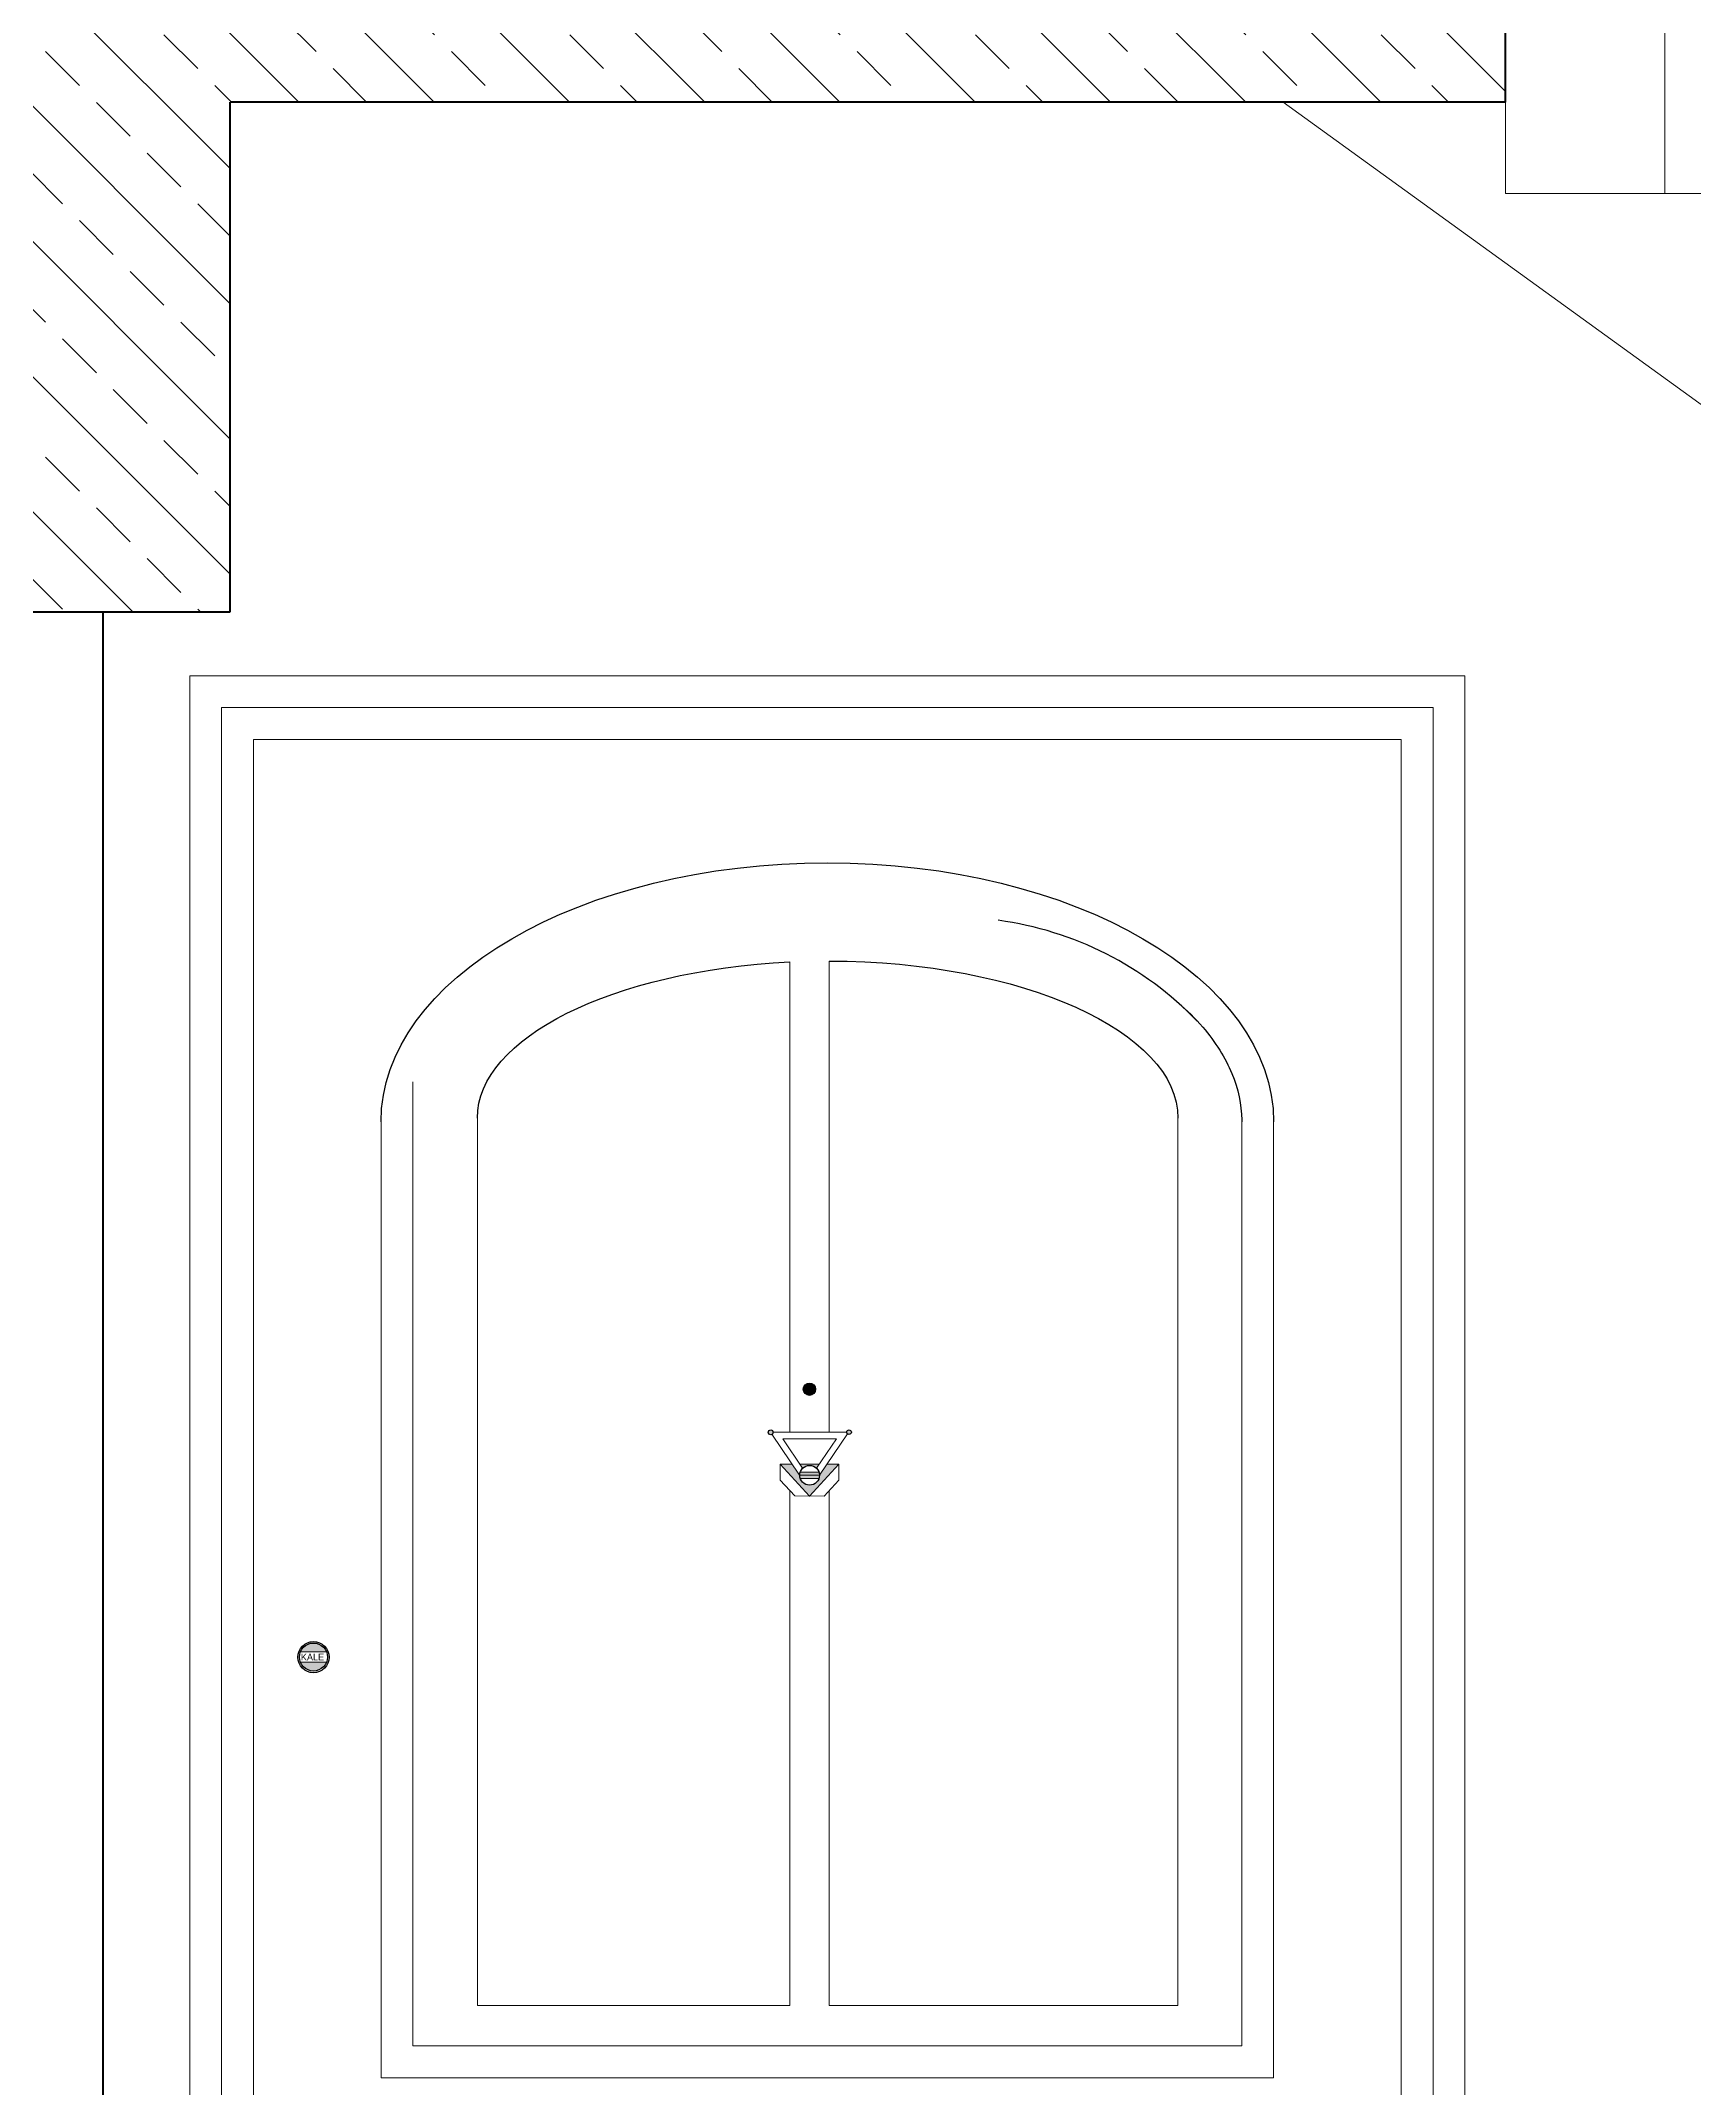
# Model space of a CAD drawing. Header units: millimetres. Extents: x 35860 to 71103, y -11298 to -8385.
# Drawn here: x 54822.2 to 54951.8, y -9529.1 to -9368.6 of the extents above; entities that cross this region are included whole.
import ezdxf

# ---------------------------------------------------------------- set-up
doc = ezdxf.new("R2010")
doc.units = ezdxf.units.MM
doc.header["$MEASUREMENT"] = 0
doc.layers.get('0').update_dxf_attribs({"lineweight": 15})
for name, color, linetype, lineweight in [('02', 2, 'Continuous', 20), ('03_Yazı', 1, 'Continuous', 30), ('07', 3, 'Continuous', 70), ('Merd&Balkon', 40, 'Continuous', 20)]:
    doc.layers.add(name, color=color, linetype=linetype, lineweight=lineweight)
doc.layers.add('OLC', color=254, linetype='Continuous')
doc.layers.add('P', color=7, linetype='Continuous')

msp = doc.modelspace()

# ---------------------------------------------------------------- hatches: boundary and pattern name
h = msp.add_hatch()
h.set_pattern_fill('ANSI33', color=256, scale=30, style=0)
h.set_pattern_definition([(135, (107399.5166, 65.1045), (5.3033009, 5.3033009), []), (135, (107394.213, 65.1045), (5.3033009, 5.3033009), [3.75, -1.875])])
h.paths.add_polyline_path([(54812.08, -9373.42), (54522.08, -9373.42), (54522.08, -9413.42), (54497.08, -9413.42), (54497.08, -9363.42), (54497.08, -9323.42), (54347.08, -9323.42), (54347.08, -9313.42), (54497.08, -9313.42), (54517.08, -9313.42), (54517.08, -9363.42), (54937.08, -9363.42), (54937.08, -9373.42), (54837.08, -9373.42), (54837.08, -9413.42), (54812.08, -9413.42)])
at = {"layer": 'OLC'}
msp.add_hatch(color=256, dxfattribs=at).paths.add_polyline_path([(54882.88, -9474.4, -1), (54882.12, -9474.4, -1)])
msp.add_hatch(color=256, dxfattribs=at).paths.add_polyline_path([(54882.88, -9474.4, -1), (54882.12, -9474.4, -1)])
msp.add_hatch(color=256, dxfattribs=at).paths.add_polyline_path([(54882.88, -9474.4, -1), (54882.12, -9474.4, -1)])
msp.add_hatch(color=256, dxfattribs=at).paths.add_polyline_path([(54882.88, -9474.4, -1), (54882.12, -9474.4, -1)])
msp.add_hatch(color=256, dxfattribs=at).paths.add_polyline_path([(54882.88, -9474.4, -1), (54882.12, -9474.4, -1)])
msp.add_hatch(color=256, dxfattribs=at).paths.add_polyline_path([(54882.88, -9474.4, -1), (54882.12, -9474.4, -1)])
msp.add_hatch(color=256, dxfattribs=at).paths.add_polyline_path([(54882.88, -9474.4, -1), (54882.12, -9474.4, -1)])
msp.add_hatch(color=256, dxfattribs=at).paths.add_polyline_path([(54882.88, -9474.4, -1), (54882.12, -9474.4, -1)])
msp.add_hatch(color=256, dxfattribs=at).paths.add_polyline_path([(54882.88, -9474.4, -1), (54882.12, -9474.4, -1)])
h = msp.add_hatch(color=256, dxfattribs=at)
h.paths.add_polyline_path([(54879.26, -9477.78, -1), (54879.65, -9477.78, -1)])
h.paths.add_polyline_path([(54885.42, -9477.77, -1.000005), (54885.79, -9477.77, -1.000005)])
h = msp.add_hatch(color=256, dxfattribs=at)
h.paths.add_polyline_path([(54879.26, -9477.78, -1), (54879.65, -9477.78, -1)])
h.paths.add_polyline_path([(54885.42, -9477.77, -1.000005), (54885.79, -9477.77, -1.000005)])
h = msp.add_hatch(color=256, dxfattribs=at)
h.paths.add_polyline_path([(54879.26, -9477.78, -1), (54879.65, -9477.78, -1)])
h.paths.add_polyline_path([(54885.42, -9477.77, -1.000005), (54885.79, -9477.77, -1.000005)])
h = msp.add_hatch(color=256, dxfattribs=at)
h.paths.add_polyline_path([(54880.19, -9480.28), (54881.14, -9480.28), (54881.73, -9481.15, 1), (54883.29, -9481.15), (54883.87, -9480.28), (54884.8, -9480.28), (54882.49, -9482.78)])
h.paths.add_polyline_path([(54881.96, -9480.6), (54881.75, -9480.28), (54883.27, -9480.28), (54883.05, -9480.6, 0.410146)], flags=17)
h.paths.add_polyline_path([(54881.78, -9480.9), (54883.24, -9480.9, -0.082185), (54883.29, -9481.15), (54881.73, -9481.15, -0.082185)], flags=17)
h.paths.add_polyline_path([(54881.73, -9481.15), (54883.29, -9481.15, -0.082185), (54883.24, -9481.4), (54881.78, -9481.4, -0.082185)], flags=16)
h = msp.add_hatch(color=256, dxfattribs=at)
h.paths.add_polyline_path([(54880.19, -9480.28), (54881.14, -9480.28), (54881.73, -9481.15, 1), (54883.29, -9481.15), (54883.87, -9480.28), (54884.8, -9480.28), (54882.49, -9482.78)])
h.paths.add_polyline_path([(54881.96, -9480.6), (54881.75, -9480.28), (54883.27, -9480.28), (54883.05, -9480.6, 0.410146)], flags=17)
h.paths.add_polyline_path([(54881.78, -9480.9), (54883.24, -9480.9, -0.082185), (54883.29, -9481.15), (54881.73, -9481.15, -0.082185)], flags=17)
h.paths.add_polyline_path([(54881.73, -9481.15), (54883.29, -9481.15, -0.082185), (54883.24, -9481.4), (54881.78, -9481.4, -0.082185)], flags=16)
h = msp.add_hatch(color=256, dxfattribs=at)
h.paths.add_polyline_path([(54880.19, -9480.28), (54881.14, -9480.28), (54881.73, -9481.15, 1), (54883.29, -9481.15), (54883.87, -9480.28), (54884.8, -9480.28), (54882.49, -9482.78)])
h.paths.add_polyline_path([(54881.96, -9480.6), (54881.75, -9480.28), (54883.27, -9480.28), (54883.05, -9480.6, 0.410146)], flags=17)
h.paths.add_polyline_path([(54881.78, -9480.9), (54883.24, -9480.9, -0.082185), (54883.29, -9481.15), (54881.73, -9481.15, -0.082185)], flags=17)
h.paths.add_polyline_path([(54881.73, -9481.15), (54883.29, -9481.15, -0.082185), (54883.24, -9481.4), (54881.78, -9481.4, -0.082185)], flags=16)
h = msp.add_hatch(color=256, dxfattribs=at)
h.paths.add_polyline_path([(54844.63, -9495.8, -0.689232), (54842.57, -9495.8)])
h.paths.add_polyline_path([(54842.57, -9495.01, -0.684046), (54844.62, -9495.01)])
h = msp.add_hatch(color=256, dxfattribs=at)
h.paths.add_polyline_path([(54844.63, -9495.8, -0.689232), (54842.57, -9495.8)])
h.paths.add_polyline_path([(54842.57, -9495.01, -0.684046), (54844.62, -9495.01)])
h = msp.add_hatch(color=256, dxfattribs=at)
h.paths.add_polyline_path([(54844.63, -9495.8, -0.689232), (54842.57, -9495.8)])
h.paths.add_polyline_path([(54842.57, -9495.01, -0.684046), (54844.62, -9495.01)])

# ---------------------------------------------------------------- linework, layer by layer
at = {"layer": '02'}
for p, q in [((54949.58, -9380.6), (54949.58, -9305.98)), ((54933.9, -9418.42), (54833.9, -9418.42)), ((54933.9, -9418.42), (54833.9, -9418.42)), ((54933.9, -9418.42), (54833.9, -9418.42)), ((54833.9, -9418.42), (54833.9, -9638.42)), ((54833.9, -9418.42), (54833.9, -9638.42)), ((54833.9, -9418.42), (54833.9, -9638.42)), ((54933.9, -9418.42), (54833.9, -9418.42)), ((54933.9, -9418.42), (54833.9, -9418.42)), ((54933.9, -9418.42), (54833.9, -9418.42)), ((54833.9, -9418.42), (54833.9, -9638.42)), ((54833.9, -9418.42), (54833.9, -9638.42)), ((54833.9, -9418.42), (54833.9, -9638.42)), ((54933.9, -9418.42), (54833.9, -9418.42)), ((54933.9, -9418.42), (54833.9, -9418.42)), ((54933.9, -9418.42), (54833.9, -9418.42)), ((54833.9, -9418.42), (54833.9, -9638.42)), ((54833.9, -9418.42), (54833.9, -9638.42)), ((54833.9, -9418.42), (54833.9, -9638.42)), ((54933.9, -9418.42), (54933.9, -9553.36)), ((54933.9, -9418.42), (54933.9, -9553.36)), ((54933.9, -9418.42), (54933.9, -9553.36)), ((54933.9, -9418.42), (54933.9, -9553.36)), ((54933.9, -9418.42), (54933.9, -9553.36)), ((54933.9, -9418.42), (54933.9, -9553.36)), ((54933.9, -9553.36), (54933.9, -9418.42)), ((54933.9, -9553.36), (54933.9, -9418.42)), ((54933.9, -9553.36), (54933.9, -9418.42)), ((54931.4, -9420.92), (54836.4, -9420.92)), ((54931.4, -9420.92), (54836.4, -9420.92)), ((54931.4, -9420.92), (54836.4, -9420.92)), ((54836.4, -9420.92), (54836.4, -9635.92)), ((54836.4, -9420.92), (54836.4, -9635.92)), ((54836.4, -9420.92), (54836.4, -9635.92)), ((54931.4, -9420.92), (54836.4, -9420.92)), ((54931.4, -9420.92), (54836.4, -9420.92)), ((54931.4, -9420.92), (54836.4, -9420.92)), ((54836.4, -9420.92), (54836.4, -9635.92)), ((54836.4, -9420.92), (54836.4, -9635.92)), ((54836.4, -9420.92), (54836.4, -9635.92)), ((54931.4, -9420.92), (54836.4, -9420.92)), ((54931.4, -9420.92), (54836.4, -9420.92)), ((54931.4, -9420.92), (54836.4, -9420.92)), ((54836.4, -9420.92), (54836.4, -9635.92)), ((54836.4, -9420.92), (54836.4, -9635.92)), ((54836.4, -9420.92), (54836.4, -9635.92)), ((54931.4, -9555.1), (54931.4, -9420.92)), ((54931.4, -9555.1), (54931.4, -9420.92)), ((54931.4, -9555.1), (54931.4, -9420.92)), ((54931.4, -9555.1), (54931.4, -9420.92)), ((54931.4, -9555.1), (54931.4, -9420.92)), ((54931.4, -9555.1), (54931.4, -9420.92)), ((54931.4, -9555.1), (54931.4, -9420.92)), ((54931.4, -9555.1), (54931.4, -9420.92)), ((54931.4, -9555.1), (54931.4, -9420.92)), ((54928.9, -9423.42), (54838.9, -9423.42)), ((54928.9, -9423.42), (54838.9, -9423.42)), ((54928.9, -9423.42), (54838.9, -9423.42)), ((54838.9, -9423.42), (54838.9, -9633.42)), ((54838.9, -9423.42), (54838.9, -9633.42)), ((54838.9, -9423.42), (54838.9, -9633.42)), ((54928.9, -9423.42), (54838.9, -9423.42)), ((54928.9, -9423.42), (54838.9, -9423.42)), ((54928.9, -9423.42), (54838.9, -9423.42)), ((54838.9, -9423.42), (54838.9, -9633.42)), ((54838.9, -9423.42), (54838.9, -9633.42)), ((54838.9, -9423.42), (54838.9, -9633.42)), ((54928.9, -9423.42), (54838.9, -9423.42)), ((54928.9, -9423.42), (54838.9, -9423.42)), ((54928.9, -9423.42), (54838.9, -9423.42)), ((54838.9, -9423.42), (54838.9, -9633.42)), ((54838.9, -9423.42), (54838.9, -9633.42)), ((54838.9, -9423.42), (54838.9, -9633.42)), ((54928.9, -9556.84), (54928.9, -9423.42)), ((54928.9, -9556.84), (54928.9, -9423.42)), ((54928.9, -9556.84), (54928.9, -9423.42)), ((54928.9, -9556.84), (54928.9, -9423.42)), ((54928.9, -9556.84), (54928.9, -9423.42)), ((54928.9, -9556.84), (54928.9, -9423.42)), ((54928.9, -9556.84), (54928.9, -9423.42)), ((54928.9, -9556.84), (54928.9, -9423.42)), ((54928.9, -9556.84), (54928.9, -9423.42)), ((54880.96, -9448.13), (54880.96, -9440.88)), ((54880.96, -9448.13), (54880.96, -9440.88)), ((54880.96, -9448.13), (54880.96, -9440.88)), ((54880.96, -9448.13), (54880.96, -9440.88)), ((54880.96, -9448.13), (54880.96, -9440.88)), ((54880.96, -9448.13), (54880.96, -9440.88)), ((54880.96, -9448.13), (54880.96, -9440.88)), ((54880.96, -9448.13), (54880.96, -9440.88)), ((54880.96, -9448.13), (54880.96, -9440.88)), ((54884.05, -9448.13), (54884.05, -9440.81)), ((54884.05, -9448.13), (54884.05, -9440.81)), ((54884.05, -9448.13), (54884.05, -9440.81)), ((54884.05, -9448.13), (54884.05, -9440.81)), ((54884.05, -9448.13), (54884.05, -9440.81)), ((54884.05, -9448.13), (54884.05, -9440.81)), ((54884.05, -9448.13), (54884.05, -9440.81)), ((54884.05, -9448.13), (54884.05, -9440.81)), ((54884.05, -9448.13), (54884.05, -9440.81)), ((54880.96, -9453.13), (54880.96, -9448.13)), ((54880.96, -9453.13), (54880.96, -9448.13)), ((54880.96, -9453.13), (54880.96, -9448.13)), ((54880.96, -9453.13), (54880.96, -9448.13)), ((54880.96, -9453.13), (54880.96, -9448.13)), ((54880.96, -9453.13), (54880.96, -9448.13)), ((54880.96, -9453.13), (54880.96, -9448.13)), ((54880.96, -9453.13), (54880.96, -9448.13)), ((54880.96, -9453.13), (54880.96, -9448.13)), ((54884.05, -9453.13), (54884.05, -9448.13)), ((54884.05, -9453.13), (54884.05, -9448.13)), ((54884.05, -9453.13), (54884.05, -9448.13)), ((54884.05, -9453.13), (54884.05, -9448.13)), ((54884.05, -9453.13), (54884.05, -9448.13)), ((54884.05, -9453.13), (54884.05, -9448.13)), ((54884.05, -9453.13), (54884.05, -9448.13)), ((54884.05, -9453.13), (54884.05, -9448.13)), ((54884.05, -9453.13), (54884.05, -9448.13)), ((54851.4, -9450.28), (54851.4, -9525.92)), ((54851.4, -9450.28), (54851.4, -9525.92)), ((54851.4, -9450.28), (54851.4, -9525.92)), ((54856.46, -9522.74), (54856.46, -9453.13)), ((54856.46, -9522.74), (54856.46, -9453.13)), ((54856.46, -9522.74), (54856.46, -9453.13)), ((54856.46, -9522.74), (54856.46, -9453.13)), ((54856.46, -9522.74), (54856.46, -9453.13)), ((54856.46, -9522.74), (54856.46, -9453.13)), ((54856.46, -9522.74), (54856.46, -9453.13)), ((54856.46, -9522.74), (54856.46, -9453.13)), ((54856.46, -9522.74), (54856.46, -9453.13)), ((54880.96, -9453.13), (54880.96, -9477.78)), ((54880.96, -9453.13), (54880.96, -9467.78)), ((54880.96, -9453.13), (54880.96, -9467.78)), ((54880.96, -9453.13), (54880.96, -9477.78)), ((54880.96, -9453.13), (54880.96, -9477.78)), ((54880.96, -9453.13), (54880.96, -9467.78)), ((54880.96, -9453.13), (54880.96, -9477.78)), ((54880.96, -9453.13), (54880.96, -9467.78)), ((54880.96, -9453.13), (54880.96, -9467.78)), ((54880.96, -9453.13), (54880.96, -9477.78)), ((54880.96, -9453.13), (54880.96, -9477.78)), ((54880.96, -9453.13), (54880.96, -9467.78)), ((54880.96, -9453.13), (54880.96, -9477.78)), ((54880.96, -9453.13), (54880.96, -9467.78)), ((54880.96, -9453.13), (54880.96, -9467.78)), ((54880.96, -9453.13), (54880.96, -9477.78)), ((54880.96, -9453.13), (54880.96, -9477.78)), ((54880.96, -9453.13), (54880.96, -9467.78)), ((54884.05, -9477.78), (54884.05, -9453.13)), ((54884.05, -9467.78), (54884.05, -9453.13)), ((54884.05, -9467.78), (54884.05, -9453.13)), ((54884.05, -9477.78), (54884.05, -9453.13)), ((54884.05, -9477.78), (54884.05, -9453.13)), ((54884.05, -9467.78), (54884.05, -9453.13)), ((54884.05, -9477.78), (54884.05, -9453.13)), ((54884.05, -9467.78), (54884.05, -9453.13)), ((54884.05, -9467.78), (54884.05, -9453.13)), ((54884.05, -9477.78), (54884.05, -9453.13)), ((54884.05, -9477.78), (54884.05, -9453.13)), ((54884.05, -9467.78), (54884.05, -9453.13)), ((54884.05, -9477.78), (54884.05, -9453.13)), ((54884.05, -9467.78), (54884.05, -9453.13)), ((54884.05, -9467.78), (54884.05, -9453.13)), ((54884.05, -9477.78), (54884.05, -9453.13)), ((54884.05, -9477.78), (54884.05, -9453.13)), ((54884.05, -9467.78), (54884.05, -9453.13)), ((54911.39, -9453.13), (54911.39, -9522.74)), ((54911.39, -9453.13), (54911.39, -9522.74)), ((54911.39, -9453.13), (54911.39, -9522.74)), ((54911.39, -9453.13), (54911.39, -9522.74)), ((54911.39, -9453.13), (54911.39, -9522.74)), ((54911.39, -9453.13), (54911.39, -9522.74)), ((54911.39, -9453.13), (54911.39, -9522.74)), ((54911.39, -9453.13), (54911.39, -9522.74)), ((54911.39, -9453.13), (54911.39, -9522.74)), ((54848.9, -9453.42), (54848.9, -9528.42)), ((54848.9, -9453.42), (54848.9, -9528.42)), ((54848.9, -9453.42), (54848.9, -9528.42)), ((54848.9, -9453.42), (54848.9, -9528.42)), ((54848.9, -9453.42), (54848.9, -9528.42)), ((54848.9, -9453.42), (54848.9, -9528.42)), ((54848.9, -9453.42), (54848.9, -9528.42)), ((54848.9, -9453.42), (54848.9, -9528.42)), ((54848.9, -9453.42), (54848.9, -9528.42)), ((54851.4, -9453.42), (54851.4, -9525.92)), ((54851.4, -9453.42), (54851.4, -9525.92)), ((54851.4, -9453.42), (54851.4, -9525.92)), ((54851.4, -9453.42), (54851.4, -9525.92)), ((54851.4, -9453.42), (54851.4, -9525.92)), ((54851.4, -9453.42), (54851.4, -9525.92)), ((54916.4, -9525.92), (54916.4, -9453.42)), ((54916.4, -9525.92), (54916.4, -9453.42)), ((54916.4, -9525.92), (54916.4, -9453.42)), ((54916.4, -9525.92), (54916.4, -9453.42)), ((54916.4, -9525.92), (54916.4, -9453.42)), ((54916.4, -9525.92), (54916.4, -9453.42)), ((54916.4, -9525.92), (54916.4, -9453.42)), ((54916.4, -9525.92), (54916.4, -9453.42)), ((54916.4, -9525.92), (54916.4, -9453.42)), ((54918.9, -9528.42), (54918.9, -9453.42)), ((54918.9, -9528.42), (54918.9, -9453.42)), ((54918.9, -9528.42), (54918.9, -9453.42)), ((54918.9, -9528.42), (54918.9, -9453.42)), ((54918.9, -9528.42), (54918.9, -9453.42)), ((54918.9, -9528.42), (54918.9, -9453.42)), ((54918.9, -9528.42), (54918.9, -9453.42)), ((54918.9, -9528.42), (54918.9, -9453.42)), ((54918.9, -9528.42), (54918.9, -9453.42)), ((54881.73, -9481.15), (54879.56, -9477.93)), ((54881.73, -9481.15), (54879.56, -9477.93)), ((54881.73, -9481.15), (54879.56, -9477.93)), ((54881.73, -9481.15), (54879.56, -9477.93)), ((54881.73, -9481.15), (54879.56, -9477.93)), ((54881.73, -9481.15), (54879.56, -9477.93)), ((54881.73, -9481.15), (54879.56, -9477.93)), ((54881.73, -9481.15), (54879.56, -9477.93)), ((54881.73, -9481.15), (54879.56, -9477.93)), ((54879.65, -9477.78), (54880.96, -9477.78)), ((54879.65, -9477.78), (54880.96, -9477.78)), ((54879.65, -9477.78), (54880.96, -9477.78)), ((54879.65, -9477.78), (54880.96, -9477.78)), ((54879.65, -9477.78), (54880.96, -9477.78)), ((54879.65, -9477.78), (54880.96, -9477.78)), ((54879.65, -9477.78), (54880.96, -9477.78)), ((54879.65, -9477.78), (54880.96, -9477.78)), ((54879.65, -9477.78), (54880.96, -9477.78)), ((54880.06, -9477.78), (54880.06, -9477.78)), ((54880.06, -9477.78), (54880.06, -9477.78)), ((54880.06, -9477.78), (54880.06, -9477.78)), ((54880.06, -9477.78), (54880.06, -9477.78)), ((54880.06, -9477.78), (54880.06, -9477.78)), ((54880.06, -9477.78), (54880.06, -9477.78)), ((54880.06, -9477.78), (54880.06, -9477.78)), ((54880.06, -9477.78), (54880.06, -9477.78)), ((54880.06, -9477.78), (54880.06, -9477.78)), ((54884.61, -9478.28), (54880.4, -9478.28)), ((54881.96, -9480.6), (54880.4, -9478.28)), ((54881.96, -9480.6), (54880.4, -9478.28)), ((54884.61, -9478.28), (54880.4, -9478.28)), ((54884.61, -9478.28), (54880.4, -9478.28)), ((54881.96, -9480.6), (54880.4, -9478.28)), ((54884.61, -9478.28), (54880.4, -9478.28)), ((54881.96, -9480.6), (54880.4, -9478.28)), ((54881.96, -9480.6), (54880.4, -9478.28)), ((54884.61, -9478.28), (54880.4, -9478.28)), ((54884.61, -9478.28), (54880.4, -9478.28)), ((54881.96, -9480.6), (54880.4, -9478.28)), ((54884.61, -9478.28), (54880.4, -9478.28)), ((54881.96, -9480.6), (54880.4, -9478.28)), ((54881.96, -9480.6), (54880.4, -9478.28)), ((54884.61, -9478.28), (54880.4, -9478.28)), ((54884.61, -9478.28), (54880.4, -9478.28)), ((54881.96, -9480.6), (54880.4, -9478.28)), ((54884.05, -9477.78), (54880.96, -9477.78)), ((54884.05, -9477.78), (54880.96, -9477.78)), ((54884.05, -9477.78), (54880.96, -9477.78)), ((54884.05, -9477.78), (54880.96, -9477.78)), ((54884.05, -9477.78), (54880.96, -9477.78)), ((54884.05, -9477.78), (54880.96, -9477.78)), ((54884.05, -9477.78), (54880.96, -9477.78)), ((54884.05, -9477.78), (54880.96, -9477.78)), ((54884.05, -9477.78), (54880.96, -9477.78)), ((54884.61, -9478.28), (54883.05, -9480.6)), ((54884.61, -9478.28), (54883.05, -9480.6)), ((54884.61, -9478.28), (54883.05, -9480.6)), ((54884.61, -9478.28), (54883.05, -9480.6)), ((54884.61, -9478.28), (54883.05, -9480.6)), ((54884.61, -9478.28), (54883.05, -9480.6)), ((54884.61, -9478.28), (54883.05, -9480.6)), ((54884.61, -9478.28), (54883.05, -9480.6)), ((54884.61, -9478.28), (54883.05, -9480.6)), ((54885.47, -9477.9), (54883.29, -9481.15)), ((54885.47, -9477.9), (54883.29, -9481.15)), ((54885.47, -9477.9), (54883.29, -9481.15)), ((54885.47, -9477.9), (54883.29, -9481.15)), ((54885.47, -9477.9), (54883.29, -9481.15)), ((54885.47, -9477.9), (54883.29, -9481.15)), ((54885.47, -9477.9), (54883.29, -9481.15)), ((54885.47, -9477.9), (54883.29, -9481.15)), ((54885.47, -9477.9), (54883.29, -9481.15)), ((54884.05, -9477.78), (54885.42, -9477.78)), ((54884.05, -9477.78), (54885.42, -9477.78)), ((54884.05, -9477.78), (54885.42, -9477.78)), ((54884.05, -9477.78), (54885.42, -9477.78)), ((54884.05, -9477.78), (54885.42, -9477.78)), ((54884.05, -9477.78), (54885.42, -9477.78)), ((54884.05, -9477.78), (54885.42, -9477.78)), ((54884.05, -9477.78), (54885.42, -9477.78)), ((54884.05, -9477.78), (54885.42, -9477.78)), ((54884.95, -9477.78), (54884.94, -9477.78)), ((54884.95, -9477.78), (54884.94, -9477.78)), ((54884.95, -9477.78), (54884.94, -9477.78)), ((54884.95, -9477.78), (54884.94, -9477.78)), ((54884.95, -9477.78), (54884.94, -9477.78)), ((54884.95, -9477.78), (54884.94, -9477.78)), ((54884.95, -9477.78), (54884.94, -9477.78)), ((54884.95, -9477.78), (54884.94, -9477.78)), ((54884.95, -9477.78), (54884.94, -9477.78)), ((54882.49, -9482.78), (54880.19, -9480.28)), ((54881.14, -9480.28), (54880.19, -9480.28)), ((54880.19, -9480.28), (54880.19, -9481.53)), ((54882.49, -9482.78), (54880.19, -9480.28)), ((54880.19, -9480.28), (54880.19, -9481.53)), ((54881.14, -9480.28), (54880.19, -9480.28)), ((54882.49, -9482.78), (54880.19, -9480.28)), ((54881.14, -9480.28), (54880.19, -9480.28)), ((54880.19, -9480.28), (54880.19, -9481.53)), ((54882.49, -9482.78), (54880.19, -9480.28)), ((54881.14, -9480.28), (54880.19, -9480.28)), ((54880.19, -9480.28), (54880.19, -9481.53)), ((54882.49, -9482.78), (54880.19, -9480.28)), ((54880.19, -9480.28), (54880.19, -9481.53)), ((54881.14, -9480.28), (54880.19, -9480.28)), ((54882.49, -9482.78), (54880.19, -9480.28)), ((54881.14, -9480.28), (54880.19, -9480.28)), ((54880.19, -9480.28), (54880.19, -9481.53)), ((54882.49, -9482.78), (54880.19, -9480.28)), ((54881.14, -9480.28), (54880.19, -9480.28)), ((54880.19, -9480.28), (54880.19, -9481.53)), ((54882.49, -9482.78), (54880.19, -9480.28)), ((54880.19, -9480.28), (54880.19, -9481.53)), ((54881.14, -9480.28), (54880.19, -9480.28)), ((54882.49, -9482.78), (54880.19, -9480.28)), ((54881.14, -9480.28), (54880.19, -9480.28)), ((54880.19, -9480.28), (54880.19, -9481.53)), ((54883.27, -9480.28), (54881.75, -9480.28)), ((54883.27, -9480.28), (54881.75, -9480.28)), ((54883.27, -9480.28), (54881.75, -9480.28)), ((54883.27, -9480.28), (54881.75, -9480.28)), ((54883.27, -9480.28), (54881.75, -9480.28)), ((54883.27, -9480.28), (54881.75, -9480.28)), ((54883.27, -9480.28), (54881.75, -9480.28)), ((54883.27, -9480.28), (54881.75, -9480.28)), ((54883.27, -9480.28), (54881.75, -9480.28)), ((54884.8, -9480.28), (54882.49, -9482.78)), ((54884.8, -9480.28), (54882.49, -9482.78)), ((54884.8, -9480.28), (54882.49, -9482.78)), ((54884.8, -9480.28), (54882.49, -9482.78)), ((54884.8, -9480.28), (54882.49, -9482.78)), ((54884.8, -9480.28), (54882.49, -9482.78)), ((54884.8, -9480.28), (54882.49, -9482.78)), ((54884.8, -9480.28), (54882.49, -9482.78)), ((54884.8, -9480.28), (54882.49, -9482.78)), ((54884.8, -9480.28), (54883.87, -9480.28)), ((54884.8, -9480.28), (54883.87, -9480.28)), ((54884.8, -9480.28), (54883.87, -9480.28)), ((54884.8, -9480.28), (54883.87, -9480.28)), ((54884.8, -9480.28), (54883.87, -9480.28)), ((54884.8, -9480.28), (54883.87, -9480.28)), ((54884.8, -9480.28), (54883.87, -9480.28)), ((54884.8, -9480.28), (54883.87, -9480.28)), ((54884.8, -9480.28), (54883.87, -9480.28)), ((54884.8, -9481.53), (54884.8, -9480.28)), ((54884.8, -9481.53), (54884.8, -9480.28)), ((54884.8, -9481.53), (54884.8, -9480.28)), ((54884.8, -9481.53), (54884.8, -9480.28)), ((54884.8, -9481.53), (54884.8, -9480.28)), ((54884.8, -9481.53), (54884.8, -9480.28)), ((54884.8, -9481.53), (54884.8, -9480.28)), ((54884.8, -9481.53), (54884.8, -9480.28)), ((54884.8, -9481.53), (54884.8, -9480.28)), ((54880.19, -9481.53), (54881.34, -9482.77)), ((54880.19, -9481.53), (54881.34, -9482.77)), ((54880.19, -9481.53), (54881.34, -9482.77)), ((54880.19, -9481.53), (54881.34, -9482.77)), ((54880.19, -9481.53), (54881.34, -9482.77)), ((54880.19, -9481.53), (54881.34, -9482.77)), ((54880.19, -9481.53), (54881.34, -9482.77)), ((54880.19, -9481.53), (54881.34, -9482.77)), ((54880.19, -9481.53), (54881.34, -9482.77)), ((54883.29, -9481.15), (54881.73, -9481.15)), ((54883.29, -9481.15), (54881.73, -9481.15)), ((54883.29, -9481.15), (54881.73, -9481.15)), ((54883.29, -9481.15), (54881.73, -9481.15)), ((54883.29, -9481.15), (54881.73, -9481.15)), ((54883.29, -9481.15), (54881.73, -9481.15)), ((54883.29, -9481.15), (54881.73, -9481.15)), ((54883.29, -9481.15), (54881.73, -9481.15)), ((54883.29, -9481.15), (54881.73, -9481.15)), ((54883.24, -9480.9), (54881.78, -9480.9)), ((54883.24, -9480.9), (54881.78, -9480.9)), ((54883.24, -9480.9), (54881.78, -9480.9)), ((54883.24, -9480.9), (54881.78, -9480.9)), ((54883.24, -9480.9), (54881.78, -9480.9)), ((54883.24, -9480.9), (54881.78, -9480.9)), ((54883.24, -9480.9), (54881.78, -9480.9)), ((54883.24, -9480.9), (54881.78, -9480.9)), ((54883.24, -9480.9), (54881.78, -9480.9)), ((54883.24, -9481.4), (54881.78, -9481.4)), ((54883.24, -9481.4), (54881.78, -9481.4)), ((54883.24, -9481.4), (54881.78, -9481.4)), ((54883.24, -9481.4), (54881.78, -9481.4)), ((54883.24, -9481.4), (54881.78, -9481.4)), ((54883.24, -9481.4), (54881.78, -9481.4)), ((54883.24, -9481.4), (54881.78, -9481.4)), ((54883.24, -9481.4), (54881.78, -9481.4)), ((54883.24, -9481.4), (54881.78, -9481.4)), ((54884.8, -9481.53), (54883.65, -9482.78)), ((54884.8, -9481.53), (54883.65, -9482.78)), ((54884.8, -9481.53), (54883.65, -9482.78)), ((54884.8, -9481.53), (54883.65, -9482.78)), ((54884.8, -9481.53), (54883.65, -9482.78)), ((54884.8, -9481.53), (54883.65, -9482.78)), ((54884.8, -9481.53), (54883.65, -9482.78)), ((54884.8, -9481.53), (54883.65, -9482.78)), ((54884.8, -9481.53), (54883.65, -9482.78)), ((54880.96, -9482.35), (54880.96, -9522.74)), ((54880.96, -9482.35), (54880.96, -9522.74)), ((54880.96, -9482.35), (54880.96, -9522.74)), ((54880.96, -9482.35), (54880.96, -9522.74)), ((54880.96, -9482.35), (54880.96, -9522.74)), ((54880.96, -9482.35), (54880.96, -9522.74)), ((54880.96, -9482.35), (54880.96, -9522.74)), ((54880.96, -9482.35), (54880.96, -9522.74)), ((54880.96, -9482.35), (54880.96, -9522.74)), ((54880.96, -9482.78), (54880.96, -9482.78)), ((54880.96, -9482.78), (54880.96, -9482.78)), ((54880.96, -9482.78), (54880.96, -9482.78)), ((54880.96, -9482.78), (54880.96, -9482.78)), ((54880.96, -9482.78), (54880.96, -9482.78)), ((54880.96, -9482.78), (54880.96, -9482.78)), ((54880.96, -9482.78), (54880.96, -9482.78)), ((54880.96, -9482.78), (54880.96, -9482.78)), ((54880.96, -9482.78), (54880.96, -9482.78)), ((54882.49, -9482.78), (54881.34, -9482.77)), ((54883.65, -9482.78), (54881.34, -9482.77)), ((54883.65, -9482.78), (54881.34, -9482.77)), ((54882.49, -9482.78), (54881.34, -9482.77)), ((54882.49, -9482.78), (54881.34, -9482.77)), ((54883.65, -9482.78), (54881.34, -9482.77)), ((54882.49, -9482.78), (54881.34, -9482.77)), ((54883.65, -9482.78), (54881.34, -9482.77)), ((54883.65, -9482.78), (54881.34, -9482.77)), ((54882.49, -9482.78), (54881.34, -9482.77)), ((54882.49, -9482.78), (54881.34, -9482.77)), ((54883.65, -9482.78), (54881.34, -9482.77)), ((54882.49, -9482.78), (54881.34, -9482.77)), ((54883.65, -9482.78), (54881.34, -9482.77)), ((54883.65, -9482.78), (54881.34, -9482.77)), ((54882.49, -9482.78), (54881.34, -9482.77)), ((54882.49, -9482.78), (54881.34, -9482.77)), ((54883.65, -9482.78), (54881.34, -9482.77)), ((54884.05, -9522.74), (54884.05, -9482.34)), ((54884.05, -9522.74), (54884.05, -9482.34)), ((54884.05, -9522.74), (54884.05, -9482.34)), ((54884.05, -9522.74), (54884.05, -9482.34)), ((54884.05, -9522.74), (54884.05, -9482.34)), ((54884.05, -9522.74), (54884.05, -9482.34)), ((54884.05, -9522.74), (54884.05, -9482.34)), ((54884.05, -9522.74), (54884.05, -9482.34)), ((54884.05, -9522.74), (54884.05, -9482.34)), ((54884.05, -9482.78), (54884.05, -9482.78)), ((54884.05, -9482.78), (54884.05, -9482.78)), ((54884.05, -9482.78), (54884.05, -9482.78)), ((54884.05, -9482.78), (54884.05, -9482.78)), ((54884.05, -9482.78), (54884.05, -9482.78)), ((54884.05, -9482.78), (54884.05, -9482.78)), ((54884.05, -9482.78), (54884.05, -9482.78)), ((54884.05, -9482.78), (54884.05, -9482.78)), ((54884.05, -9482.78), (54884.05, -9482.78)), ((54844.62, -9495.01), (54842.57, -9495.01)), ((54844.62, -9495.01), (54842.57, -9495.01)), ((54844.62, -9495.01), (54842.57, -9495.01)), ((54844.63, -9495.8), (54842.57, -9495.8)), ((54844.63, -9495.8), (54842.57, -9495.8)), ((54844.63, -9495.8), (54842.57, -9495.8)), ((54880.96, -9522.74), (54856.46, -9522.74)), ((54880.96, -9522.74), (54856.46, -9522.74)), ((54880.96, -9522.74), (54856.46, -9522.74)), ((54880.96, -9522.74), (54856.46, -9522.74)), ((54880.96, -9522.74), (54856.46, -9522.74)), ((54880.96, -9522.74), (54856.46, -9522.74)), ((54880.96, -9522.74), (54856.46, -9522.74)), ((54880.96, -9522.74), (54856.46, -9522.74)), ((54880.96, -9522.74), (54856.46, -9522.74)), ((54911.39, -9522.74), (54884.05, -9522.74)), ((54911.39, -9522.74), (54884.05, -9522.74)), ((54911.39, -9522.74), (54884.05, -9522.74)), ((54911.39, -9522.74), (54884.05, -9522.74)), ((54911.39, -9522.74), (54884.05, -9522.74)), ((54911.39, -9522.74), (54884.05, -9522.74)), ((54911.39, -9522.74), (54884.05, -9522.74)), ((54911.39, -9522.74), (54884.05, -9522.74)), ((54911.39, -9522.74), (54884.05, -9522.74)), ((54851.4, -9525.92), (54916.4, -9525.92)), ((54851.4, -9525.92), (54916.4, -9525.92)), ((54851.4, -9525.92), (54916.4, -9525.92)), ((54851.4, -9525.92), (54916.4, -9525.92)), ((54851.4, -9525.92), (54916.4, -9525.92)), ((54851.4, -9525.92), (54916.4, -9525.92)), ((54851.4, -9525.92), (54916.4, -9525.92)), ((54851.4, -9525.92), (54916.4, -9525.92)), ((54851.4, -9525.92), (54916.4, -9525.92)), ((54848.9, -9528.42), (54918.9, -9528.42)), ((54848.9, -9528.42), (54918.9, -9528.42)), ((54848.9, -9528.42), (54918.9, -9528.42)), ((54848.9, -9528.42), (54918.9, -9528.42)), ((54848.9, -9528.42), (54918.9, -9528.42)), ((54848.9, -9528.42), (54918.9, -9528.42)), ((54848.9, -9528.42), (54918.9, -9528.42)), ((54848.9, -9528.42), (54918.9, -9528.42)), ((54848.9, -9528.42), (54918.9, -9528.42))]:
    msp.add_line(p, q, dxfattribs=at)
at = {"layer": '07'}
for p, q in [((54937.08, -9373.42), (54937.08, -9363.42)), ((54837.08, -9413.42), (54837.08, -9373.42)), ((54937.08, -9373.42), (54837.08, -9373.42)), ((54812.08, -9413.42), (54837.08, -9413.42)), ((54827.08, -9413.42), (54827.08, -9638.42))]:
    msp.add_line(p, q, dxfattribs=at)
at = {"layer": 'Merd&Balkon'}
for p, q in [((55053.43, -9470.25), (54919.64, -9373.42)), ((54937.08, -9373.42), (54937.08, -9380.6)), ((54937.08, -9380.6), (54962.08, -9380.6))]:
    msp.add_line(p, q, dxfattribs=at)
at = {"layer": 'OLC'}
for centre, radius in [((54843.6, -9495.42), 1.23), ((54843.6, -9495.42), 1.23), ((54843.6, -9495.42), 1.23), ((54843.6, -9495.41), 1.1), ((54843.6, -9495.41), 1.1), ((54843.6, -9495.41), 1.1)]:
    msp.add_circle(centre, radius, dxfattribs=at)
at = {"layer": 'P'}
for centre, radius in [((54882.5, -9474.4), 0.483), ((54882.5, -9474.4), 0.483), ((54882.5, -9474.4), 0.483), ((54882.5, -9474.4), 0.483), ((54882.5, -9474.4), 0.483), ((54882.5, -9474.4), 0.483), ((54882.5, -9474.4), 0.483), ((54882.5, -9474.4), 0.483), ((54882.5, -9474.4), 0.483), ((54882.5, -9474.4), 0.433), ((54882.5, -9474.4), 0.433), ((54882.5, -9474.4), 0.433), ((54882.5, -9474.4), 0.433), ((54882.5, -9474.4), 0.433), ((54882.5, -9474.4), 0.433), ((54882.5, -9474.4), 0.433), ((54882.5, -9474.4), 0.433), ((54882.5, -9474.4), 0.433), ((54882.5, -9474.4), 0.383), ((54882.5, -9474.4), 0.383), ((54882.5, -9474.4), 0.383), ((54882.5, -9474.4), 0.383), ((54882.5, -9474.4), 0.383), ((54882.5, -9474.4), 0.383), ((54882.5, -9474.4), 0.383), ((54882.5, -9474.4), 0.383), ((54882.5, -9474.4), 0.383), ((54879.46, -9477.78), 0.191), ((54879.46, -9477.78), 0.191), ((54879.46, -9477.78), 0.191), ((54879.46, -9477.78), 0.191), ((54879.46, -9477.78), 0.191), ((54879.46, -9477.78), 0.191), ((54879.46, -9477.78), 0.191), ((54879.46, -9477.78), 0.191), ((54879.46, -9477.78), 0.191), ((54885.6, -9477.77), 0.182), ((54885.6, -9477.77), 0.182), ((54885.6, -9477.77), 0.182), ((54885.6, -9477.77), 0.182), ((54885.6, -9477.77), 0.182), ((54885.6, -9477.77), 0.182), ((54885.6, -9477.77), 0.182), ((54885.6, -9477.77), 0.182), ((54885.6, -9477.77), 0.182), ((54882.51, -9481.15), 0.776), ((54882.51, -9481.15), 0.776), ((54882.51, -9481.15), 0.776), ((54882.51, -9481.15), 0.776), ((54882.51, -9481.15), 0.776), ((54882.51, -9481.15), 0.776), ((54882.51, -9481.15), 0.776), ((54882.51, -9481.15), 0.776), ((54882.51, -9481.15), 0.776)]:
    msp.add_circle(centre, radius, dxfattribs=at)
msp.add_arc((54893.72, -9464.01), 26.64, 43.9419, 82.2671, dxfattribs=at)
msp.add_arc((54893.72, -9464.01), 26.64, 43.9419, 82.2671, dxfattribs=at)
msp.add_arc((54893.72, -9464.01), 26.64, 43.9419, 82.2671, dxfattribs=at)
at = {"layer": 'P', "extrusion": (0, 0, -1)}
for centre, major_axis, ratio, start_param, end_param in [((54883.9, -9453.42), (35, 0), 0.580502, 3.141593, 6.283185), ((54883.9, -9453.42), (35, 0), 0.580502, 3.141593, 6.283185), ((54883.9, -9453.42), (35, 0), 0.580502, 3.141593, 6.283185), ((54883.9, -9453.42), (35, 0), 0.580502, 3.141593, 6.283185), ((54883.9, -9453.42), (35, 0), 0.580502, 3.141593, 6.283185), ((54883.9, -9453.42), (35, 0), 0.580502, 3.141593, 6.283185), ((54883.9, -9453.42), (35, 0), 0.580502, 3.141593, 6.283185), ((54883.9, -9453.42), (35, 0), 0.580502, 3.141593, 6.283185), ((54883.9, -9453.42), (35, 0), 0.580502, 3.141593, 6.283185), ((54883.93, -9453.13), (27.47, 0), 0.448678, 3.141593, 4.603951), ((54883.93, -9453.13), (27.47, 0), 0.448678, 3.141593, 4.603951), ((54883.93, -9453.13), (27.47, 0), 0.448678, 3.141593, 4.603951), ((54883.93, -9453.13), (27.47, 0), 0.448678, 3.141593, 4.603951), ((54883.93, -9453.13), (27.47, 0), 0.448678, 3.141593, 4.603951), ((54883.93, -9453.13), (27.47, 0), 0.448678, 3.141593, 4.603951), ((54883.93, -9453.13), (27.47, 0), 0.448678, 3.141593, 4.603951), ((54883.93, -9453.13), (27.47, 0), 0.448678, 3.141593, 4.603951), ((54883.93, -9453.13), (27.47, 0), 0.448678, 3.141593, 4.603951), ((54883.93, -9453.13), (27.47, 0), 0.448678, 4.716718, 6.283185), ((54883.93, -9453.13), (27.47, 0), 0.448678, 4.716718, 6.283185), ((54883.93, -9453.13), (27.47, 0), 0.448678, 4.716718, 6.283185), ((54883.93, -9453.13), (27.47, 0), 0.448678, 4.716718, 6.283185), ((54883.93, -9453.13), (27.47, 0), 0.448678, 4.716718, 6.283185), ((54883.93, -9453.13), (27.47, 0), 0.448678, 4.716718, 6.283185), ((54883.93, -9453.13), (27.47, 0), 0.448678, 4.716718, 6.283185), ((54883.93, -9453.13), (27.47, 0), 0.448678, 4.716718, 6.283185), ((54883.93, -9453.13), (27.47, 0), 0.448678, 4.716718, 6.283185)]:
    msp.add_ellipse(centre, major_axis=major_axis, ratio=ratio, start_param=start_param, end_param=end_param, dxfattribs=at)
at = {"layer": 'P'}
msp.add_open_spline([(54911.39, -9444.05), (54912.12, -9444.68), (54912.77, -9445.33), (54914.36, -9447.18), (54915.12, -9448.41), (54916.13, -9450.85), (54916.38, -9452.06), (54916.4, -9453.32), (54916.4, -9453.37), (54916.4, -9453.42)], degree=3, knots=[5.695958, 5.695958, 5.695958, 5.695958, 5.8209846, 5.8209846, 6.0471189, 6.0471189, 6.2732531, 6.2732531, 6.2831853, 6.2831853, 6.2831853, 6.2831853], dxfattribs=at)
msp.add_open_spline([(54911.39, -9444.05), (54912.12, -9444.68), (54912.77, -9445.33), (54914.36, -9447.18), (54915.12, -9448.41), (54916.13, -9450.85), (54916.38, -9452.06), (54916.4, -9453.32), (54916.4, -9453.37), (54916.4, -9453.42)], degree=3, knots=[5.695958, 5.695958, 5.695958, 5.695958, 5.8209846, 5.8209846, 6.0471189, 6.0471189, 6.2732531, 6.2732531, 6.2831853, 6.2831853, 6.2831853, 6.2831853], dxfattribs=at)
msp.add_open_spline([(54911.39, -9444.05), (54912.12, -9444.68), (54912.77, -9445.33), (54914.36, -9447.18), (54915.12, -9448.41), (54916.13, -9450.85), (54916.38, -9452.06), (54916.4, -9453.32), (54916.4, -9453.37), (54916.4, -9453.42)], degree=3, knots=[5.695958, 5.695958, 5.695958, 5.695958, 5.8209846, 5.8209846, 6.0471189, 6.0471189, 6.2732531, 6.2732531, 6.2831853, 6.2831853, 6.2831853, 6.2831853], dxfattribs=at)

# ---------------------------------------------------------------- texts
at = {"layer": '03_Yazı'}
msp.add_text('KALE', height=0.535, dxfattribs=at).set_placement((54842.61, -9495.68))
msp.add_text('KALE', height=0.535, dxfattribs=at).set_placement((54842.61, -9495.68))
msp.add_text('KALE', height=0.535, dxfattribs=at).set_placement((54842.61, -9495.68))

doc.saveas('drawing.dxf')
